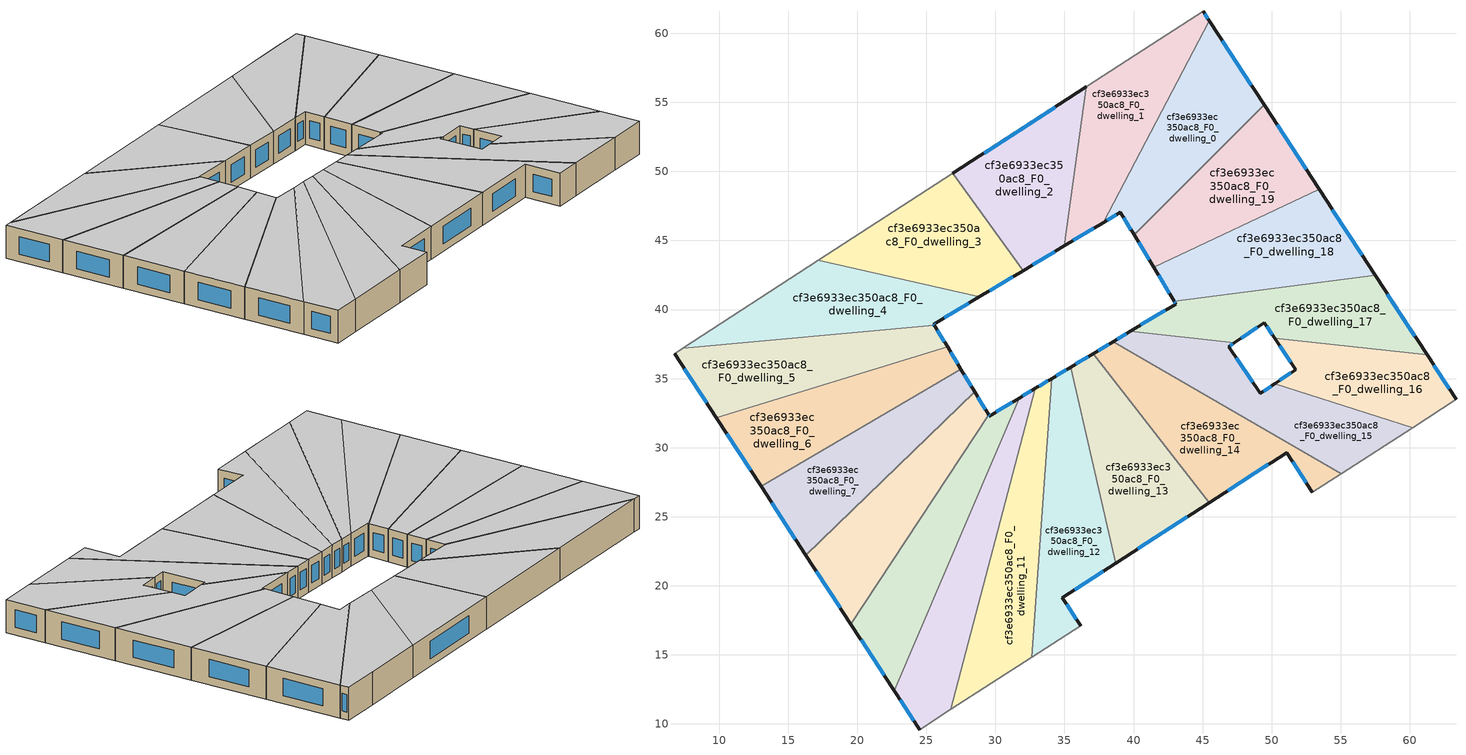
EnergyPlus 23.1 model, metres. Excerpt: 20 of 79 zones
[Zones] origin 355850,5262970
cf3e6933ec350ac8_F0_dwelling_0
 floor ground (EU_floor_Construction): 45.49,60.9 49.45,54.82 40.04,45.41 39.05,47.05 37.79,46.29 z0
 wall outside (EU_wall_Construction): 37.79,46.29 39.05,47.05 40.04,45.41 / 49.45,54.82 45.49,60.9 z0:3
 wall to cf3e6933ec350ac8_F0_dwelling_1 (EU_wall_Construction): 45.49,60.9 37.79,46.29 z0:3
 wall to cf3e6933ec350ac8_F0_dwelling_19 (EU_wall_Construction): 40.04,45.41 49.45,54.82 z0:3
 window (EU_Window_Construction): 39.29,46.66 39.81,45.79 / 38.09,46.47 38.76,46.87 / 48.52,56.25 46.42,59.47 z0.7:2.3
 ceiling to cf3e6933ec350ac8_F1_dwelling_0 (EU_floor_Construction): 40.04,45.41 49.45,54.82 45.49,60.9 37.79,46.29 39.05,47.05 z3
cf3e6933ec350ac8_F0_dwelling_1
 floor ground (EU_floor_Construction): 45.04,61.59 45.49,60.9 37.79,46.29 34.99,44.61 36.59,56.12 41.89,59.55 z0
 wall outside (EU_wall_Construction): 34.99,44.61 37.79,46.29 / 45.49,60.9 45.04,61.59 z0:3
 wall to cf3e6933ec350ac8_F0_dwelling_2 (EU_wall_Construction): 36.59,56.12 34.99,44.61 z0:3
 wall adiabatic (EU_wall_Construction): 45.04,61.59 41.89,59.55 36.59,56.12 z0:3
 window (EU_Window_Construction): 35.65,45 37.14,45.9 / 45.39,61.06 45.15,61.43 z0.7:2.3
 ceiling to cf3e6933ec350ac8_F1_dwelling_1 (EU_floor_Construction): 37.79,46.29 45.49,60.9 45.04,61.59 41.89,59.55 36.59,56.12 34.99,44.61 z3
cf3e6933ec350ac8_F0_dwelling_10
 floor ground (EU_floor_Construction): 32.89,34.29 26.79,11.05 24.52,9.59 22.68,12.4 31.71,33.58 z0
 wall outside (EU_wall_Construction): 32.89,34.29 31.71,33.58 / 22.68,12.4 24.52,9.59 z0:3
 wall to cf3e6933ec350ac8_F0_dwelling_9 (EU_wall_Construction): 31.71,33.58 22.68,12.4 z0:3
 wall to cf3e6933ec350ac8_F0_dwelling_11 (EU_wall_Construction): 26.79,11.05 32.89,34.29 z0:3
 wall adiabatic (EU_wall_Construction): 24.52,9.59 26.79,11.05 z0:3
 window (EU_Window_Construction): 32.61,34.12 31.99,33.75 / 23.11,11.74 24.09,10.25 z0.7:2.3
 ceiling to cf3e6933ec350ac8_F1_dwelling_10 (EU_floor_Construction): 26.79,11.05 32.89,34.29 31.71,33.58 22.68,12.4 24.52,9.59 z3
cf3e6933ec350ac8_F0_dwelling_11
 floor ground (EU_floor_Construction): 34.07,35 32.62,14.83 26.79,11.05 32.89,34.29 z0
 wall outside (EU_wall_Construction): 34.07,35 32.89,34.29 z0:3
 wall to cf3e6933ec350ac8_F0_dwelling_12 (EU_wall_Construction): 32.62,14.83 34.07,35 z0:3
 wall adiabatic (EU_wall_Construction): 26.79,11.05 32.62,14.83 z0:3
 window (EU_Window_Construction): 33.79,34.83 33.17,34.46 z0.7:2.3
 ceiling to cf3e6933ec350ac8_F1_dwelling_11 (EU_floor_Construction): 32.62,14.83 34.07,35 32.89,34.29 26.79,11.05 z3
cf3e6933ec350ac8_F0_dwelling_12
 floor ground (EU_floor_Construction): 35.45,35.83 38.73,21.65 34.85,19.14 36.16,17.12 32.62,14.83 34.07,35 z0
 wall outside (EU_wall_Construction): 36.16,17.12 34.85,19.14 38.73,21.65 / 35.45,35.83 34.07,35 z0:3
 wall to cf3e6933ec350ac8_F0_dwelling_13 (EU_wall_Construction): 38.73,21.65 35.45,35.83 z0:3
 wall adiabatic (EU_wall_Construction): 32.62,14.83 36.16,17.12 z0:3
 window (EU_Window_Construction): 35.76,19.73 37.82,21.06 / 35.85,17.59 35.16,18.66 / 35.13,35.63 34.39,35.19 z0.7:2.3
 ceiling to cf3e6933ec350ac8_F1_dwelling_12 (EU_floor_Construction): 36.16,17.12 34.85,19.14 38.73,21.65 35.45,35.83 34.07,35 32.62,14.83 z3
cf3e6933ec350ac8_F0_dwelling_13
 floor ground (EU_floor_Construction): 37.1,36.82 45.49,26.03 38.73,21.65 35.45,35.83 z0
 wall outside (EU_wall_Construction): 38.73,21.65 45.49,26.03 / 37.1,36.82 35.45,35.83 z0:3
 wall to cf3e6933ec350ac8_F0_dwelling_14 (EU_wall_Construction): 45.49,26.03 37.1,36.82 z0:3
 window (EU_Window_Construction): 40.31,22.68 43.9,25 / 36.71,36.58 35.84,36.06 z0.7:2.3
 ceiling to cf3e6933ec350ac8_F1_dwelling_13 (EU_floor_Construction): 45.49,26.03 37.1,36.82 35.45,35.83 38.73,21.65 z3
cf3e6933ec350ac8_F0_dwelling_14
 floor ground (EU_floor_Construction): 51.08,29.65 45.49,26.03 37.1,36.82 38.54,37.68 55.04,28.12 52.96,26.78 z0
 wall outside (EU_wall_Construction): 45.49,26.03 51.08,29.65 52.96,26.78 / 38.54,37.68 37.1,36.82 z0:3
 wall to cf3e6933ec350ac8_F0_dwelling_15 (EU_wall_Construction): 55.04,28.12 38.54,37.68 z0:3
 wall adiabatic (EU_wall_Construction): 52.96,26.78 55.04,28.12 z0:3
 window (EU_Window_Construction): 51.52,28.97 52.52,27.45 / 46.8,26.88 49.77,28.8 / 38.2,37.48 37.43,37.02 z0.7:2.3
 ceiling to cf3e6933ec350ac8_F1_dwelling_14 (EU_floor_Construction): 55.04,28.12 38.54,37.68 37.1,36.82 45.49,26.03 51.08,29.65 52.96,26.78 z3
cf3e6933ec350ac8_F0_dwelling_15
 floor ground (EU_floor_Construction): 60.2,31.46 55.04,28.12 38.54,37.68 39.76,38.42 47.29,37.59 46.89,37.32 49.18,33.93 50.21,34.63 z0
 wall outside (EU_wall_Construction): 50.21,34.63 49.18,33.93 46.89,37.32 47.29,37.59 / 39.76,38.42 38.54,37.68 z0:3
 wall to cf3e6933ec350ac8_F0_dwelling_17 (EU_wall_Construction): 47.29,37.59 39.76,38.42 z0:3
 wall to cf3e6933ec350ac8_F0_dwelling_16 (EU_wall_Construction): 60.2,31.46 50.21,34.63 z0:3
 wall adiabatic (EU_wall_Construction): 55.04,28.12 60.2,31.46 z0:3
 window (EU_Window_Construction): 46.99,37.39 47.2,37.53 / 48.64,34.73 47.43,36.53 / 49.97,34.46 49.42,34.1 / 39.48,38.24 38.83,37.85 z0.7:2.3
 ceiling to cf3e6933ec350ac8_F1_dwelling_15 (EU_floor_Construction): 60.2,31.46 50.21,34.63 49.18,33.93 46.89,37.32 47.29,37.59 39.76,38.42 38.54,37.68 55.04,28.12 z3
cf3e6933ec350ac8_F0_dwelling_16
 floor ground (EU_floor_Construction): 61.25,36.71 63.34,33.49 60.2,31.46 50.21,34.63 51.75,35.66 50.23,37.92 z0
 wall outside (EU_wall_Construction): 50.23,37.92 51.75,35.66 50.21,34.63 / 63.34,33.49 61.25,36.71 z0:3
 wall to cf3e6933ec350ac8_F0_dwelling_17 (EU_wall_Construction): 61.25,36.71 50.23,37.92 z0:3
 wall adiabatic (EU_wall_Construction): 60.2,31.46 63.34,33.49 z0:3
 window (EU_Window_Construction): 51.39,35.42 50.57,34.87 / 50.58,37.39 51.39,36.19 / 62.85,34.25 61.74,35.96 z0.7:2.3
 ceiling to cf3e6933ec350ac8_F1_dwelling_16 (EU_floor_Construction): 63.34,33.49 61.25,36.71 50.23,37.92 51.75,35.66 50.21,34.63 60.2,31.46 z3
cf3e6933ec350ac8_F0_dwelling_17
 floor ground (EU_floor_Construction): 57.5,42.47 61.25,36.71 50.23,37.92 49.47,39.05 47.29,37.59 39.76,38.42 43.07,40.4 42.93,40.62 z0
 wall outside (EU_wall_Construction): 42.93,40.62 43.07,40.4 39.76,38.42 / 61.25,36.71 57.5,42.47 / 47.29,37.59 49.47,39.05 50.23,37.92 z0:3
 wall to cf3e6933ec350ac8_F0_dwelling_18 (EU_wall_Construction): 57.5,42.47 42.93,40.62 z0:3
 window (EU_Window_Construction): 42.96,40.56 43.04,40.45 / 60.37,38.07 58.38,41.12 / 49.65,38.79 50.05,38.19 / 47.8,37.93 48.96,38.71 / 42.29,39.93 40.54,38.88 z0.7:2.3
 ceiling to cf3e6933ec350ac8_F1_dwelling_17 (EU_floor_Construction): 61.25,36.71 57.5,42.47 42.93,40.62 43.07,40.4 39.76,38.42 47.29,37.59 49.47,39.05 50.23,37.92 z3
cf3e6933ec350ac8_F0_dwelling_18
 floor ground (EU_floor_Construction): 53.44,48.7 57.5,42.47 42.93,40.62 41.47,43.05 z0
 wall outside (EU_wall_Construction): 57.5,42.47 53.44,48.7 / 41.47,43.05 42.93,40.62 z0:3
 wall to cf3e6933ec350ac8_F0_dwelling_19 (EU_wall_Construction): 53.44,48.7 41.47,43.05 z0:3
 window (EU_Window_Construction): 56.54,43.94 54.39,47.24 / 41.81,42.48 42.59,41.19 z0.7:2.3
 ceiling to cf3e6933ec350ac8_F1_dwelling_18 (EU_floor_Construction): 57.5,42.47 53.44,48.7 41.47,43.05 42.93,40.62 z3
cf3e6933ec350ac8_F0_dwelling_19
 floor ground (EU_floor_Construction): 49.45,54.82 53.44,48.7 41.47,43.05 40.04,45.41 z0
 wall outside (EU_wall_Construction): 40.04,45.41 41.47,43.05 / 53.44,48.7 49.45,54.82 z0:3
 window (EU_Window_Construction): 40.38,44.85 41.13,43.6 / 52.5,50.14 50.39,53.38 z0.7:2.3
 ceiling to cf3e6933ec350ac8_F1_dwelling_19 (EU_floor_Construction): 53.44,48.7 49.45,54.82 40.04,45.41 41.47,43.05 z3
cf3e6933ec350ac8_F0_dwelling_2
 floor ground (EU_floor_Construction): 36.59,56.12 34.99,44.61 32.02,42.83 26.92,49.86 z0
 wall outside (EU_wall_Construction): 32.02,42.83 34.99,44.61 / 36.59,56.12 26.92,49.86 z0:3
 wall to cf3e6933ec350ac8_F0_dwelling_3 (EU_wall_Construction): 26.92,49.86 32.02,42.83 z0:3
 window (EU_Window_Construction): 32.72,43.24 34.29,44.19 / 34.32,54.65 29.19,51.33 z0.7:2.3
 ceiling to cf3e6933ec350ac8_F1_dwelling_2 (EU_floor_Construction): 34.99,44.61 36.59,56.12 26.92,49.86 32.02,42.83 z3
cf3e6933ec350ac8_F0_dwelling_3
 floor ground (EU_floor_Construction): 26.92,49.86 32.02,42.83 28.83,40.91 17.19,43.56 z0
 wall outside (EU_wall_Construction): 28.83,40.91 32.02,42.83 z0:3
 wall to cf3e6933ec350ac8_F0_dwelling_4 (EU_wall_Construction): 17.19,43.56 28.83,40.91 z0:3
 wall adiabatic (EU_wall_Construction): 26.92,49.86 17.19,43.56 z0:3
 window (EU_Window_Construction): 29.58,41.36 31.27,42.38 z0.7:2.3
 ceiling to cf3e6933ec350ac8_F1_dwelling_3 (EU_floor_Construction): 32.02,42.83 26.92,49.86 17.19,43.56 28.83,40.91 z3
cf3e6933ec350ac8_F0_dwelling_4
 floor ground (EU_floor_Construction): 28.83,40.91 25.54,38.94 25.58,38.87 7.38,37.21 17.19,43.56 z0
 wall outside (EU_wall_Construction): 25.58,38.87 25.54,38.94 28.83,40.91 z0:3
 wall to cf3e6933ec350ac8_F0_dwelling_5 (EU_wall_Construction): 7.38,37.21 25.58,38.87 z0:3
 wall adiabatic (EU_wall_Construction): 17.19,43.56 7.38,37.21 z0:3
 window (EU_Window_Construction): 26.31,39.4 28.06,40.45 / 25.57,38.89 25.55,38.92 z0.7:2.3
 ceiling to cf3e6933ec350ac8_F1_dwelling_4 (EU_floor_Construction): 25.58,38.87 25.54,38.94 28.83,40.91 17.19,43.56 7.38,37.21 z3
cf3e6933ec350ac8_F0_dwelling_5
 floor ground (EU_floor_Construction): 25.58,38.87 26.54,37.29 9.8,32.16 6.77,36.81 7.38,37.21 z0
 wall outside (EU_wall_Construction): 26.54,37.29 25.58,38.87 / 6.77,36.81 9.8,32.16 z0:3
 wall to cf3e6933ec350ac8_F0_dwelling_6 (EU_wall_Construction): 9.8,32.16 26.54,37.29 z0:3
 wall adiabatic (EU_wall_Construction): 7.38,37.21 6.77,36.81 z0:3
 window (EU_Window_Construction): 26.31,37.66 25.81,38.5 / 7.48,35.72 9.09,33.25 z0.7:2.3
 ceiling to cf3e6933ec350ac8_F1_dwelling_5 (EU_floor_Construction): 26.54,37.29 25.58,38.87 7.38,37.21 6.77,36.81 9.8,32.16 z3
cf3e6933ec350ac8_F0_dwelling_6
 floor ground (EU_floor_Construction): 26.54,37.29 27.51,35.68 13.04,27.19 9.8,32.16 z0
 wall outside (EU_wall_Construction): 27.51,35.68 26.54,37.29 / 9.8,32.16 13.04,27.19 z0:3
 wall to cf3e6933ec350ac8_F0_dwelling_7 (EU_wall_Construction): 13.04,27.19 27.51,35.68 z0:3
 window (EU_Window_Construction): 27.28,36.06 26.77,36.91 / 10.56,30.99 12.28,28.36 z0.7:2.3
 ceiling to cf3e6933ec350ac8_F1_dwelling_6 (EU_floor_Construction): 27.51,35.68 26.54,37.29 9.8,32.16 13.04,27.19 z3
cf3e6933ec350ac8_F0_dwelling_7
 floor ground (EU_floor_Construction): 27.51,35.68 28.5,34.04 16.29,22.21 13.04,27.19 z0
 wall outside (EU_wall_Construction): 28.5,34.04 27.51,35.68 / 13.04,27.19 16.29,22.21 z0:3
 wall to cf3e6933ec350ac8_F0_dwelling_8 (EU_wall_Construction): 16.29,22.21 28.5,34.04 z0:3
 window (EU_Window_Construction): 28.27,34.43 27.74,35.3 / 13.8,26.02 15.52,23.38 z0.7:2.3
 ceiling to cf3e6933ec350ac8_F1_dwelling_7 (EU_floor_Construction): 28.5,34.04 27.51,35.68 13.04,27.19 16.29,22.21 z3
cf3e6933ec350ac8_F0_dwelling_8
 floor ground (EU_floor_Construction): 28.5,34.04 29.51,32.38 19.54,17.22 16.29,22.21 z0
 wall outside (EU_wall_Construction): 29.51,32.38 28.5,34.04 / 16.29,22.21 19.54,17.22 z0:3
 wall to cf3e6933ec350ac8_F0_dwelling_9 (EU_wall_Construction): 19.54,17.22 29.51,32.38 z0:3
 window (EU_Window_Construction): 29.27,32.77 28.74,33.65 / 17.05,21.04 18.77,18.4 z0.7:2.3
 ceiling to cf3e6933ec350ac8_F1_dwelling_8 (EU_floor_Construction): 19.54,17.22 29.51,32.38 28.5,34.04 16.29,22.21 z3
cf3e6933ec350ac8_F0_dwelling_9
 floor ground (EU_floor_Construction): 31.71,33.58 22.68,12.4 19.54,17.22 29.51,32.38 29.56,32.29 z0
 wall outside (EU_wall_Construction): 31.71,33.58 29.56,32.29 29.51,32.38 / 19.54,17.22 22.68,12.4 z0:3
 window (EU_Window_Construction): 29.55,32.31 29.52,32.36 / 31.21,33.28 30.06,32.59 / 20.28,16.09 21.94,13.53 z0.7:2.3
 ceiling to cf3e6933ec350ac8_F1_dwelling_9 (EU_floor_Construction): 22.68,12.4 31.71,33.58 29.56,32.29 29.51,32.38 19.54,17.22 z3
[Building]
EU S2 Campaign: North Axis=0; Terrain=City; Solar Distribution=FullExterior
[Site:Location]
Budapest.Ferenc.Liszt.Intl.AP: Latitude=47.437; Longitude=19.256; Time Zone=1; Elevation=185
[SizingPeriod:WeatherFileDays]
AnnualSizingPeriod: Begin Month=1; Begin Day of Month=1; End Month=12; End Day of Month=31; Day of Week for Start Day=Monday; Use Weather File Daylight Saving Period=No; Use Weather File Rain and Snow Indicators=No
[MATERIAL]
EU_InternalMass_Material: Roughness=MediumRough; Thickness=0.1; Conductivity=1; Density=1800; Specific Heat=900; Thermal Absorptance=0.9; Solar Absorptance=0.7; Visible Absorptance=0.7
[MATERIAL:NOMASS] Roughness=MediumRough; Thermal Absorptance=0.9; Solar Absorptance=0.7; Visible Absorptance=0.7
Name | Thermal Resistance
EU_wall_NoMass | 0.832559
EU_floor_NoMass | 0.872794
[WINDOWMATERIAL:SIMPLEGLAZINGSYSTEM]
EU_Window_SimpleGlazing: UFactor=2.79869; Solar Heat Gain Coefficient=0.75; Visible Transmittance=0.75
[CONSTRUCTION]
EU_wall_Construction: EU_wall_NoMass
EU_floor_Construction: EU_floor_NoMass
EU_Window_Construction: EU_Window_SimpleGlazing
EU_InternalMass_Construction: EU_InternalMass_Material
[ZONE] Type=1; Multiplier=1; Ceiling Height=autocalculate; Floor Area=autocalculate; Part of Total Floor Area=Yes
Name | Volume
cf3e6933ec350ac8_F0_dwelling_0 | 196.942
cf3e6933ec350ac8_F0_dwelling_1 | 196.896
cf3e6933ec350ac8_F0_dwelling_10 | 196.915
cf3e6933ec350ac8_F0_dwelling_11 | 202.962
cf3e6933ec350ac8_F0_dwelling_12 | 201.796
cf3e6933ec350ac8_F0_dwelling_13 | 204.489
cf3e6933ec350ac8_F0_dwelling_14 | 201.362
cf3e6933ec350ac8_F0_dwelling_15 | 204.1
cf3e6933ec350ac8_F0_dwelling_16 | 152.182
cf3e6933ec350ac8_F0_dwelling_17 | 204.964
cf3e6933ec350ac8_F0_dwelling_18 | 203.558
cf3e6933ec350ac8_F0_dwelling_19 | 196.938
cf3e6933ec350ac8_F0_dwelling_2 | 196.905
cf3e6933ec350ac8_F0_dwelling_3 | 196.957
cf3e6933ec350ac8_F0_dwelling_4 | 196.926
cf3e6933ec350ac8_F0_dwelling_5 | 196.911
cf3e6933ec350ac8_F0_dwelling_6 | 196.937
cf3e6933ec350ac8_F0_dwelling_7 | 196.919
cf3e6933ec350ac8_F0_dwelling_8 | 196.921
cf3e6933ec350ac8_F0_dwelling_9 | 196.962
[INTERNALMASS] Construction=EU_InternalMass_Construction
Name | Zone or ZoneList | Surface Area
cf3e6933ec350ac8_F0_dwelling_0_EU_InternalMass | cf3e6933ec350ac8_F0_dwelling_0 | 65.6472
cf3e6933ec350ac8_F0_dwelling_1_EU_InternalMass | cf3e6933ec350ac8_F0_dwelling_1 | 65.6319
cf3e6933ec350ac8_F0_dwelling_2_EU_InternalMass | cf3e6933ec350ac8_F0_dwelling_2 | 65.6351
cf3e6933ec350ac8_F0_dwelling_3_EU_InternalMass | cf3e6933ec350ac8_F0_dwelling_3 | 65.6524
cf3e6933ec350ac8_F0_dwelling_4_EU_InternalMass | cf3e6933ec350ac8_F0_dwelling_4 | 65.6416
cf3e6933ec350ac8_F0_dwelling_5_EU_InternalMass | cf3e6933ec350ac8_F0_dwelling_5 | 65.6371
cf3e6933ec350ac8_F0_dwelling_6_EU_InternalMass | cf3e6933ec350ac8_F0_dwelling_6 | 65.6459
cf3e6933ec350ac8_F0_dwelling_7_EU_InternalMass | cf3e6933ec350ac8_F0_dwelling_7 | 65.6396
cf3e6933ec350ac8_F0_dwelling_8_EU_InternalMass | cf3e6933ec350ac8_F0_dwelling_8 | 65.6404
cf3e6933ec350ac8_F0_dwelling_9_EU_InternalMass | cf3e6933ec350ac8_F0_dwelling_9 | 65.6538
cf3e6933ec350ac8_F0_dwelling_10_EU_InternalMass | cf3e6933ec350ac8_F0_dwelling_10 | 65.6386
cf3e6933ec350ac8_F0_dwelling_11_EU_InternalMass | cf3e6933ec350ac8_F0_dwelling_11 | 67.6533
cf3e6933ec350ac8_F0_dwelling_12_EU_InternalMass | cf3e6933ec350ac8_F0_dwelling_12 | 67.2705
cf3e6933ec350ac8_F0_dwelling_13_EU_InternalMass | cf3e6933ec350ac8_F0_dwelling_13 | 68.1589
cf3e6933ec350ac8_F0_dwelling_14_EU_InternalMass | cf3e6933ec350ac8_F0_dwelling_14 | 67.1185
cf3e6933ec350ac8_F0_dwelling_15_EU_InternalMass | cf3e6933ec350ac8_F0_dwelling_15 | 68.0337
cf3e6933ec350ac8_F0_dwelling_16_EU_InternalMass | cf3e6933ec350ac8_F0_dwelling_16 | 50.7276
cf3e6933ec350ac8_F0_dwelling_17_EU_InternalMass | cf3e6933ec350ac8_F0_dwelling_17 | 68.3292
cf3e6933ec350ac8_F0_dwelling_18_EU_InternalMass | cf3e6933ec350ac8_F0_dwelling_18 | 67.8459
cf3e6933ec350ac8_F0_dwelling_19_EU_InternalMass | cf3e6933ec350ac8_F0_dwelling_19 | 65.6458
[OTHEREQUIPMENT] Fuel Type=Electricity; Design Level Calculation Method=Watts/Area; Power per Zone Floor Area=1; Fraction Latent=0; Fraction Radiant=0; Fraction Lost=0; Carbon Dioxide Generation Rate=0; EndUse Subcategory=EU_Step8_InternalGains
Name | Zone or ZoneList or Space or SpaceList | Schedule
EU_Step8_InternalGain_cf3e6933ec350ac8_F0_dwelling_0_f000 | cf3e6933ec350ac8_F0_dwelling_0 | EU_Step8_GainSchedule_cf3e6933ec350ac8_F0_dwelling_0_f000
EU_Step8_InternalGain_cf3e6933ec350ac8_F0_dwelling_1_f000 | cf3e6933ec350ac8_F0_dwelling_1 | EU_Step8_GainSchedule_cf3e6933ec350ac8_F0_dwelling_1_f000
EU_Step8_InternalGain_cf3e6933ec350ac8_F0_dwelling_2_f000 | cf3e6933ec350ac8_F0_dwelling_2 | EU_Step8_GainSchedule_cf3e6933ec350ac8_F0_dwelling_2_f000
EU_Step8_InternalGain_cf3e6933ec350ac8_F0_dwelling_3_f000 | cf3e6933ec350ac8_F0_dwelling_3 | EU_Step8_GainSchedule_cf3e6933ec350ac8_F0_dwelling_3_f000
EU_Step8_InternalGain_cf3e6933ec350ac8_F0_dwelling_4_f000 | cf3e6933ec350ac8_F0_dwelling_4 | EU_Step8_GainSchedule_cf3e6933ec350ac8_F0_dwelling_4_f000
EU_Step8_InternalGain_cf3e6933ec350ac8_F0_dwelling_5_f000 | cf3e6933ec350ac8_F0_dwelling_5 | EU_Step8_GainSchedule_cf3e6933ec350ac8_F0_dwelling_5_f000
EU_Step8_InternalGain_cf3e6933ec350ac8_F0_dwelling_6_f000 | cf3e6933ec350ac8_F0_dwelling_6 | EU_Step8_GainSchedule_cf3e6933ec350ac8_F0_dwelling_6_f000
EU_Step8_InternalGain_cf3e6933ec350ac8_F0_dwelling_7_f000 | cf3e6933ec350ac8_F0_dwelling_7 | EU_Step8_GainSchedule_cf3e6933ec350ac8_F0_dwelling_7_f000
EU_Step8_InternalGain_cf3e6933ec350ac8_F0_dwelling_8_f000 | cf3e6933ec350ac8_F0_dwelling_8 | EU_Step8_GainSchedule_cf3e6933ec350ac8_F0_dwelling_8_f000
EU_Step8_InternalGain_cf3e6933ec350ac8_F0_dwelling_9_f000 | cf3e6933ec350ac8_F0_dwelling_9 | EU_Step8_GainSchedule_cf3e6933ec350ac8_F0_dwelling_9_f000
EU_Step8_InternalGain_cf3e6933ec350ac8_F0_dwelling_10_f000 | cf3e6933ec350ac8_F0_dwelling_10 | EU_Step8_GainSchedule_cf3e6933ec350ac8_F0_dwelling_10_f000
EU_Step8_InternalGain_cf3e6933ec350ac8_F0_dwelling_11_f000 | cf3e6933ec350ac8_F0_dwelling_11 | EU_Step8_GainSchedule_cf3e6933ec350ac8_F0_dwelling_11_f000
EU_Step8_InternalGain_cf3e6933ec350ac8_F0_dwelling_12_f000 | cf3e6933ec350ac8_F0_dwelling_12 | EU_Step8_GainSchedule_cf3e6933ec350ac8_F0_dwelling_12_f000
EU_Step8_InternalGain_cf3e6933ec350ac8_F0_dwelling_13_f000 | cf3e6933ec350ac8_F0_dwelling_13 | EU_Step8_GainSchedule_cf3e6933ec350ac8_F0_dwelling_13_f000
EU_Step8_InternalGain_cf3e6933ec350ac8_F0_dwelling_14_f000 | cf3e6933ec350ac8_F0_dwelling_14 | EU_Step8_GainSchedule_cf3e6933ec350ac8_F0_dwelling_14_f000
EU_Step8_InternalGain_cf3e6933ec350ac8_F0_dwelling_15_f000 | cf3e6933ec350ac8_F0_dwelling_15 | EU_Step8_GainSchedule_cf3e6933ec350ac8_F0_dwelling_15_f000
EU_Step8_InternalGain_cf3e6933ec350ac8_F0_dwelling_16_f000 | cf3e6933ec350ac8_F0_dwelling_16 | EU_Step8_GainSchedule_cf3e6933ec350ac8_F0_dwelling_16_f000
EU_Step8_InternalGain_cf3e6933ec350ac8_F0_dwelling_17_f000 | cf3e6933ec350ac8_F0_dwelling_17 | EU_Step8_GainSchedule_cf3e6933ec350ac8_F0_dwelling_17_f000
EU_Step8_InternalGain_cf3e6933ec350ac8_F0_dwelling_18_f000 | cf3e6933ec350ac8_F0_dwelling_18 | EU_Step8_GainSchedule_cf3e6933ec350ac8_F0_dwelling_18_f000
EU_Step8_InternalGain_cf3e6933ec350ac8_F0_dwelling_19_f000 | cf3e6933ec350ac8_F0_dwelling_19 | EU_Step8_GainSchedule_cf3e6933ec350ac8_F0_dwelling_19_f000
[ZONEVENTILATION:DESIGNFLOWRATE] Schedule=EU_AlwaysOn; Design Flow Rate Calculation Method=AirChanges/Hour; Air Changes per Hour=0.475469; Ventilation Type=Natural; Fan Pressure Rise=0; Fan Total Efficiency=1; Constant Term Coefficient=1; Temperature Term Coefficient=0; Velocity Term Coefficient=0; Velocity Squared Term Coefficient=0; Minimum Indoor Temperature=-100; Maximum Indoor Temperature=100; Delta Temperature=-100; Minimum Outdoor Temperature=-100; Maximum Outdoor Temperature=100; Maximum Wind Speed=40
Name | Zone or ZoneList or Space or SpaceList
EU_ConstantAir_cf3e6933ec350ac8_F0_dwelling_0 | cf3e6933ec350ac8_F0_dwelling_0
EU_ConstantAir_cf3e6933ec350ac8_F0_dwelling_1 | cf3e6933ec350ac8_F0_dwelling_1
EU_ConstantAir_cf3e6933ec350ac8_F0_dwelling_2 | cf3e6933ec350ac8_F0_dwelling_2
EU_ConstantAir_cf3e6933ec350ac8_F0_dwelling_3 | cf3e6933ec350ac8_F0_dwelling_3
EU_ConstantAir_cf3e6933ec350ac8_F0_dwelling_4 | cf3e6933ec350ac8_F0_dwelling_4
EU_ConstantAir_cf3e6933ec350ac8_F0_dwelling_5 | cf3e6933ec350ac8_F0_dwelling_5
EU_ConstantAir_cf3e6933ec350ac8_F0_dwelling_6 | cf3e6933ec350ac8_F0_dwelling_6
EU_ConstantAir_cf3e6933ec350ac8_F0_dwelling_7 | cf3e6933ec350ac8_F0_dwelling_7
EU_ConstantAir_cf3e6933ec350ac8_F0_dwelling_8 | cf3e6933ec350ac8_F0_dwelling_8
EU_ConstantAir_cf3e6933ec350ac8_F0_dwelling_9 | cf3e6933ec350ac8_F0_dwelling_9
EU_ConstantAir_cf3e6933ec350ac8_F0_dwelling_10 | cf3e6933ec350ac8_F0_dwelling_10
EU_ConstantAir_cf3e6933ec350ac8_F0_dwelling_11 | cf3e6933ec350ac8_F0_dwelling_11
EU_ConstantAir_cf3e6933ec350ac8_F0_dwelling_12 | cf3e6933ec350ac8_F0_dwelling_12
EU_ConstantAir_cf3e6933ec350ac8_F0_dwelling_13 | cf3e6933ec350ac8_F0_dwelling_13
EU_ConstantAir_cf3e6933ec350ac8_F0_dwelling_14 | cf3e6933ec350ac8_F0_dwelling_14
EU_ConstantAir_cf3e6933ec350ac8_F0_dwelling_15 | cf3e6933ec350ac8_F0_dwelling_15
EU_ConstantAir_cf3e6933ec350ac8_F0_dwelling_16 | cf3e6933ec350ac8_F0_dwelling_16
EU_ConstantAir_cf3e6933ec350ac8_F0_dwelling_17 | cf3e6933ec350ac8_F0_dwelling_17
EU_ConstantAir_cf3e6933ec350ac8_F0_dwelling_18 | cf3e6933ec350ac8_F0_dwelling_18
EU_ConstantAir_cf3e6933ec350ac8_F0_dwelling_19 | cf3e6933ec350ac8_F0_dwelling_19
[HVACTEMPLATE:THERMOSTAT] Constant Heating Setpoint=20; Constant Cooling Setpoint=50
EU_HeatOnly_cf3e6933ec350ac8_F0_dwelling_0; EU_HeatOnly_cf3e6933ec350ac8_F0_dwelling_1; EU_HeatOnly_cf3e6933ec350ac8_F0_dwelling_2; EU_HeatOnly_cf3e6933ec350ac8_F0_dwelling_3; EU_HeatOnly_cf3e6933ec350ac8_F0_dwelling_4; EU_HeatOnly_cf3e6933ec350ac8_F0_dwelling_5; EU_HeatOnly_cf3e6933ec350ac8_F0_dwelling_6; EU_HeatOnly_cf3e6933ec350ac8_F0_dwelling_7; EU_HeatOnly_cf3e6933ec350ac8_F0_dwelling_8; EU_HeatOnly_cf3e6933ec350ac8_F0_dwelling_9; EU_HeatOnly_cf3e6933ec350ac8_F0_dwelling_10; EU_HeatOnly_cf3e6933ec350ac8_F0_dwelling_11; EU_HeatOnly_cf3e6933ec350ac8_F0_dwelling_12; EU_HeatOnly_cf3e6933ec350ac8_F0_dwelling_13; EU_HeatOnly_cf3e6933ec350ac8_F0_dwelling_14; EU_HeatOnly_cf3e6933ec350ac8_F0_dwelling_15; EU_HeatOnly_cf3e6933ec350ac8_F0_dwelling_16; EU_HeatOnly_cf3e6933ec350ac8_F0_dwelling_17; EU_HeatOnly_cf3e6933ec350ac8_F0_dwelling_18; EU_HeatOnly_cf3e6933ec350ac8_F0_dwelling_19; EU_HeatOnly_cf3e6933ec350ac8_F1_dwelling_0; EU_HeatOnly_cf3e6933ec350ac8_F1_dwelling_1; EU_HeatOnly_cf3e6933ec350ac8_F1_dwelling_2; EU_HeatOnly_cf3e6933ec350ac8_F1_dwelling_3; EU_HeatOnly_cf3e6933ec350ac8_F1_dwelling_4; EU_HeatOnly_cf3e6933ec350ac8_F1_dwelling_5; EU_HeatOnly_cf3e6933ec350ac8_F1_dwelling_6; EU_HeatOnly_cf3e6933ec350ac8_F1_dwelling_7; EU_HeatOnly_cf3e6933ec350ac8_F1_dwelling_8; EU_HeatOnly_cf3e6933ec350ac8_F1_dwelling_9; EU_HeatOnly_cf3e6933ec350ac8_F1_dwelling_10; EU_HeatOnly_cf3e6933ec350ac8_F1_dwelling_11; EU_HeatOnly_cf3e6933ec350ac8_F1_dwelling_12; EU_HeatOnly_cf3e6933ec350ac8_F1_dwelling_13; EU_HeatOnly_cf3e6933ec350ac8_F1_dwelling_14; EU_HeatOnly_cf3e6933ec350ac8_F1_dwelling_15; EU_HeatOnly_cf3e6933ec350ac8_F1_dwelling_16; EU_HeatOnly_cf3e6933ec350ac8_F1_dwelling_17; EU_HeatOnly_cf3e6933ec350ac8_F1_dwelling_18; EU_HeatOnly_cf3e6933ec350ac8_F1_dwelling_19; EU_HeatOnly_cf3e6933ec350ac8_F2_dwelling_0; EU_HeatOnly_cf3e6933ec350ac8_F2_dwelling_1; EU_HeatOnly_cf3e6933ec350ac8_F2_dwelling_2; EU_HeatOnly_cf3e6933ec350ac8_F2_dwelling_3; EU_HeatOnly_cf3e6933ec350ac8_F2_dwelling_4; EU_HeatOnly_cf3e6933ec350ac8_F2_dwelling_5; EU_HeatOnly_cf3e6933ec350ac8_F2_dwelling_6; EU_HeatOnly_cf3e6933ec350ac8_F2_dwelling_7; EU_HeatOnly_cf3e6933ec350ac8_F2_dwelling_8; EU_HeatOnly_cf3e6933ec350ac8_F2_dwelling_9; EU_HeatOnly_cf3e6933ec350ac8_F2_dwelling_10; EU_HeatOnly_cf3e6933ec350ac8_F2_dwelling_11; EU_HeatOnly_cf3e6933ec350ac8_F2_dwelling_12; EU_HeatOnly_cf3e6933ec350ac8_F2_dwelling_13; EU_HeatOnly_cf3e6933ec350ac8_F2_dwelling_14; EU_HeatOnly_cf3e6933ec350ac8_F2_dwelling_15; EU_HeatOnly_cf3e6933ec350ac8_F2_dwelling_16; EU_HeatOnly_cf3e6933ec350ac8_F2_dwelling_17; EU_HeatOnly_cf3e6933ec350ac8_F2_dwelling_18; EU_HeatOnly_cf3e6933ec350ac8_F2_dwelling_19; EU_HeatOnly_cf3e6933ec350ac8_F3_dwelling_0; EU_HeatOnly_cf3e6933ec350ac8_F3_dwelling_1; EU_HeatOnly_cf3e6933ec350ac8_F3_dwelling_2; EU_HeatOnly_cf3e6933ec350ac8_F3_dwelling_3; EU_HeatOnly_cf3e6933ec350ac8_F3_dwelling_4; EU_HeatOnly_cf3e6933ec350ac8_F3_dwelling_5; EU_HeatOnly_cf3e6933ec350ac8_F3_dwelling_6; EU_HeatOnly_cf3e6933ec350ac8_F3_dwelling_7; EU_HeatOnly_cf3e6933ec350ac8_F3_dwelling_8; EU_HeatOnly_cf3e6933ec350ac8_F3_dwelling_9; EU_HeatOnly_cf3e6933ec350ac8_F3_dwelling_10; EU_HeatOnly_cf3e6933ec350ac8_F3_dwelling_11; EU_HeatOnly_cf3e6933ec350ac8_F3_dwelling_12; EU_HeatOnly_cf3e6933ec350ac8_F3_dwelling_13; EU_HeatOnly_cf3e6933ec350ac8_F3_dwelling_14; EU_HeatOnly_cf3e6933ec350ac8_F3_dwelling_15; EU_HeatOnly_cf3e6933ec350ac8_F3_dwelling_16; EU_HeatOnly_cf3e6933ec350ac8_F3_dwelling_17; EU_HeatOnly_cf3e6933ec350ac8_F3_dwelling_18
[HVACTEMPLATE:ZONE:IDEALLOADSAIRSYSTEM] System Availability Schedule=EU_AlwaysOn; Maximum Heating Supply Air Temperature=50; Minimum Cooling Supply Air Temperature=13; Maximum Heating Supply Air Humidity Ratio=0.0156; Minimum Cooling Supply Air Humidity Ratio=0.0077; Heating Limit=NoLimit; Cooling Limit=NoLimit; Heating Availability Schedule=EU_AlwaysOn; Cooling Availability Schedule=EU_CoolingOff; Dehumidification Control Type=ConstantSensibleHeatRatio; Cooling Sensible Heat Ratio=0.7; Dehumidification Setpoint=60; Humidification Control Type=None; Humidification Setpoint=30; Outdoor Air Method=None; Outdoor Air Flow Rate per Person=0.00944; Outdoor Air Flow Rate per Zone Floor Area=0; Outdoor Air Flow Rate per Zone=0; Demand Controlled Ventilation Type=None; Outdoor Air Economizer Type=NoEconomizer; Heat Recovery Type=None; Sensible Heat Recovery Effectiveness=0.7; Latent Heat Recovery Effectiveness=0.65
Name | Template Thermostat
cf3e6933ec350ac8_F0_dwelling_0 | EU_HeatOnly_cf3e6933ec350ac8_F0_dwelling_0
cf3e6933ec350ac8_F0_dwelling_1 | EU_HeatOnly_cf3e6933ec350ac8_F0_dwelling_1
cf3e6933ec350ac8_F0_dwelling_2 | EU_HeatOnly_cf3e6933ec350ac8_F0_dwelling_2
cf3e6933ec350ac8_F0_dwelling_3 | EU_HeatOnly_cf3e6933ec350ac8_F0_dwelling_3
cf3e6933ec350ac8_F0_dwelling_4 | EU_HeatOnly_cf3e6933ec350ac8_F0_dwelling_4
cf3e6933ec350ac8_F0_dwelling_5 | EU_HeatOnly_cf3e6933ec350ac8_F0_dwelling_5
cf3e6933ec350ac8_F0_dwelling_6 | EU_HeatOnly_cf3e6933ec350ac8_F0_dwelling_6
cf3e6933ec350ac8_F0_dwelling_7 | EU_HeatOnly_cf3e6933ec350ac8_F0_dwelling_7
cf3e6933ec350ac8_F0_dwelling_8 | EU_HeatOnly_cf3e6933ec350ac8_F0_dwelling_8
cf3e6933ec350ac8_F0_dwelling_9 | EU_HeatOnly_cf3e6933ec350ac8_F0_dwelling_9
cf3e6933ec350ac8_F0_dwelling_10 | EU_HeatOnly_cf3e6933ec350ac8_F0_dwelling_10
cf3e6933ec350ac8_F0_dwelling_11 | EU_HeatOnly_cf3e6933ec350ac8_F0_dwelling_11
cf3e6933ec350ac8_F0_dwelling_12 | EU_HeatOnly_cf3e6933ec350ac8_F0_dwelling_12
cf3e6933ec350ac8_F0_dwelling_13 | EU_HeatOnly_cf3e6933ec350ac8_F0_dwelling_13
cf3e6933ec350ac8_F0_dwelling_14 | EU_HeatOnly_cf3e6933ec350ac8_F0_dwelling_14
cf3e6933ec350ac8_F0_dwelling_15 | EU_HeatOnly_cf3e6933ec350ac8_F0_dwelling_15
cf3e6933ec350ac8_F0_dwelling_16 | EU_HeatOnly_cf3e6933ec350ac8_F0_dwelling_16
cf3e6933ec350ac8_F0_dwelling_17 | EU_HeatOnly_cf3e6933ec350ac8_F0_dwelling_17
cf3e6933ec350ac8_F0_dwelling_18 | EU_HeatOnly_cf3e6933ec350ac8_F0_dwelling_18
cf3e6933ec350ac8_F0_dwelling_19 | EU_HeatOnly_cf3e6933ec350ac8_F0_dwelling_19
[SIZING:ZONE] Zone Cooling Design Supply Air Temperature Input Method=SupplyAirTemperature; Zone Cooling Design Supply Air Temperature=13; Zone Heating Design Supply Air Temperature Input Method=SupplyAirTemperature; Zone Heating Design Supply Air Temperature=50; Zone Cooling Design Supply Air Humidity Ratio=0.008; Zone Heating Design Supply Air Humidity Ratio=0.008; Cooling Design Air Flow Method=DesignDay; Cooling Design Air Flow Rate=0; Cooling Minimum Air Flow per Zone Floor Area=0.000762; Cooling Minimum Air Flow=0; Cooling Minimum Air Flow Fraction=0.2; Heating Design Air Flow Method=DesignDay; Heating Design Air Flow Rate=0; Heating Maximum Air Flow per Zone Floor Area=0.002032; Heating Maximum Air Flow=0.141576; Heating Maximum Air Flow Fraction=0.3; Account for Dedicated Outdoor Air System=No; Dedicated Outdoor Air System Control Strategy=NeutralSupplyAir; Dedicated Outdoor Air Low Setpoint Temperature for Design=autosize; Dedicated Outdoor Air High Setpoint Temperature for Design=autosize; Zone Load Sizing Method=Sensible Load Only No Latent Load; Zone Latent Cooling Design Supply Air Humidity Ratio Input Method=HumidityRatioDifference; Zone Cooling Design Supply Air Humidity Ratio Difference=0.005; Zone Latent Heating Design Supply Air Humidity Ratio Input Method=HumidityRatioDifference; Zone Humidification Design Supply Air Humidity Ratio Difference=0.005
cf3e6933ec350ac8_F0_dwelling_0; cf3e6933ec350ac8_F0_dwelling_1; cf3e6933ec350ac8_F0_dwelling_2; cf3e6933ec350ac8_F0_dwelling_3; cf3e6933ec350ac8_F0_dwelling_4; cf3e6933ec350ac8_F0_dwelling_5; cf3e6933ec350ac8_F0_dwelling_6; cf3e6933ec350ac8_F0_dwelling_7; cf3e6933ec350ac8_F0_dwelling_8; cf3e6933ec350ac8_F0_dwelling_9; cf3e6933ec350ac8_F0_dwelling_10; cf3e6933ec350ac8_F0_dwelling_11; cf3e6933ec350ac8_F0_dwelling_12; cf3e6933ec350ac8_F0_dwelling_13; cf3e6933ec350ac8_F0_dwelling_14; cf3e6933ec350ac8_F0_dwelling_15; cf3e6933ec350ac8_F0_dwelling_16; cf3e6933ec350ac8_F0_dwelling_17; cf3e6933ec350ac8_F0_dwelling_18; cf3e6933ec350ac8_F0_dwelling_19
[SCHEDULE:CONSTANT]
Name | Hourly Value
EU_AlwaysOn | 1
EU_CoolingOff | 0
[SCHEDULE:FILE] Column Number=1; Rows to Skip at Top=0; Number of Hours of Data=8760; Column Separator=Comma; Interpolate to Timestep=No; Minutes per Item=60; Adjust Schedule for Daylight Savings=Yes
Name | File
EU_Step8_GainSchedule_cf3e6933ec350ac8_F0_dwelling_0_f000 | ../../schedules/cf3e6933ec350ac8/cf3e6933ec350ac8_F0_dwelling_0_f000_gain.csv
EU_Step8_GainSchedule_cf3e6933ec350ac8_F0_dwelling_1_f000 | ../../schedules/cf3e6933ec350ac8/cf3e6933ec350ac8_F0_dwelling_1_f000_gain.csv
EU_Step8_GainSchedule_cf3e6933ec350ac8_F0_dwelling_2_f000 | ../../schedules/cf3e6933ec350ac8/cf3e6933ec350ac8_F0_dwelling_2_f000_gain.csv
EU_Step8_GainSchedule_cf3e6933ec350ac8_F0_dwelling_3_f000 | ../../schedules/cf3e6933ec350ac8/cf3e6933ec350ac8_F0_dwelling_3_f000_gain.csv
EU_Step8_GainSchedule_cf3e6933ec350ac8_F0_dwelling_4_f000 | ../../schedules/cf3e6933ec350ac8/cf3e6933ec350ac8_F0_dwelling_4_f000_gain.csv
EU_Step8_GainSchedule_cf3e6933ec350ac8_F0_dwelling_5_f000 | ../../schedules/cf3e6933ec350ac8/cf3e6933ec350ac8_F0_dwelling_5_f000_gain.csv
EU_Step8_GainSchedule_cf3e6933ec350ac8_F0_dwelling_6_f000 | ../../schedules/cf3e6933ec350ac8/cf3e6933ec350ac8_F0_dwelling_6_f000_gain.csv
EU_Step8_GainSchedule_cf3e6933ec350ac8_F0_dwelling_7_f000 | ../../schedules/cf3e6933ec350ac8/cf3e6933ec350ac8_F0_dwelling_7_f000_gain.csv
EU_Step8_GainSchedule_cf3e6933ec350ac8_F0_dwelling_8_f000 | ../../schedules/cf3e6933ec350ac8/cf3e6933ec350ac8_F0_dwelling_8_f000_gain.csv
EU_Step8_GainSchedule_cf3e6933ec350ac8_F0_dwelling_9_f000 | ../../schedules/cf3e6933ec350ac8/cf3e6933ec350ac8_F0_dwelling_9_f000_gain.csv
EU_Step8_GainSchedule_cf3e6933ec350ac8_F0_dwelling_10_f000 | ../../schedules/cf3e6933ec350ac8/cf3e6933ec350ac8_F0_dwelling_10_f000_gain.csv
EU_Step8_GainSchedule_cf3e6933ec350ac8_F0_dwelling_11_f000 | ../../schedules/cf3e6933ec350ac8/cf3e6933ec350ac8_F0_dwelling_11_f000_gain.csv
EU_Step8_GainSchedule_cf3e6933ec350ac8_F0_dwelling_12_f000 | ../../schedules/cf3e6933ec350ac8/cf3e6933ec350ac8_F0_dwelling_12_f000_gain.csv
EU_Step8_GainSchedule_cf3e6933ec350ac8_F0_dwelling_13_f000 | ../../schedules/cf3e6933ec350ac8/cf3e6933ec350ac8_F0_dwelling_13_f000_gain.csv
EU_Step8_GainSchedule_cf3e6933ec350ac8_F0_dwelling_14_f000 | ../../schedules/cf3e6933ec350ac8/cf3e6933ec350ac8_F0_dwelling_14_f000_gain.csv
EU_Step8_GainSchedule_cf3e6933ec350ac8_F0_dwelling_15_f000 | ../../schedules/cf3e6933ec350ac8/cf3e6933ec350ac8_F0_dwelling_15_f000_gain.csv
EU_Step8_GainSchedule_cf3e6933ec350ac8_F0_dwelling_16_f000 | ../../schedules/cf3e6933ec350ac8/cf3e6933ec350ac8_F0_dwelling_16_f000_gain.csv
EU_Step8_GainSchedule_cf3e6933ec350ac8_F0_dwelling_17_f000 | ../../schedules/cf3e6933ec350ac8/cf3e6933ec350ac8_F0_dwelling_17_f000_gain.csv
EU_Step8_GainSchedule_cf3e6933ec350ac8_F0_dwelling_18_f000 | ../../schedules/cf3e6933ec350ac8/cf3e6933ec350ac8_F0_dwelling_18_f000_gain.csv
EU_Step8_GainSchedule_cf3e6933ec350ac8_F0_dwelling_19_f000 | ../../schedules/cf3e6933ec350ac8/cf3e6933ec350ac8_F0_dwelling_19_f000_gain.csv
